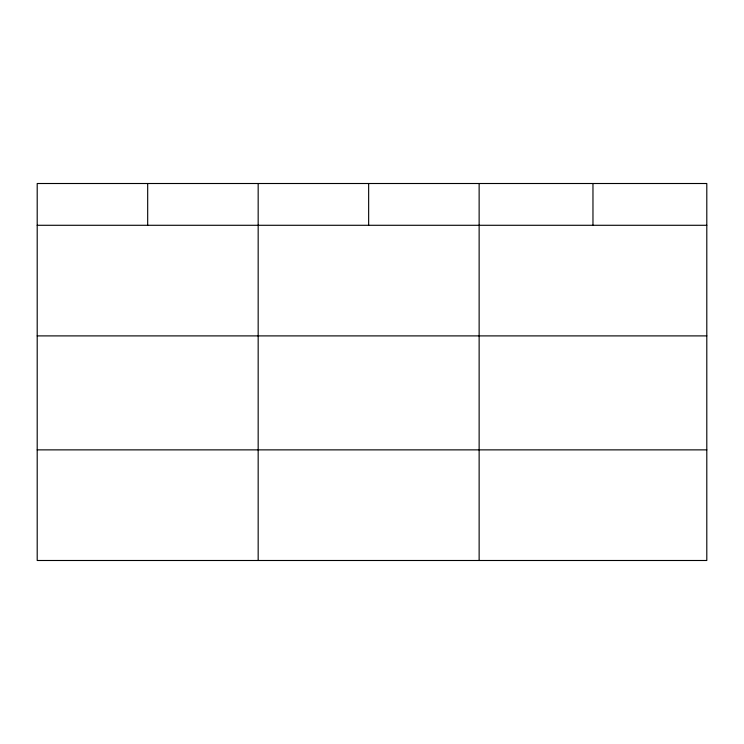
<?xml version="1.0" encoding="UTF-8"?>
<svg xmlns="http://www.w3.org/2000/svg" width="744" height="744" viewBox="0 0 744 744"><rect width="100%" height="100%" fill="white"/><g stroke="black" fill="none" stroke-linecap="round" stroke-linejoin="round"><path stroke-width="1.12" d="M706.8 335.897L706.8 183.508L37.2 183.508L37.2 560.492L706.8 560.492L706.8 335.897L37.2 335.897M37.2 225.283L706.8 225.283M37.2 449.869L706.8 449.869M592.968 183.508L592.968 225.283M479.136 183.508L479.136 560.492M368.652 183.508L368.652 225.283M258.168 183.508L258.168 560.492M147.684 183.508L147.684 225.283"/></g></svg>
